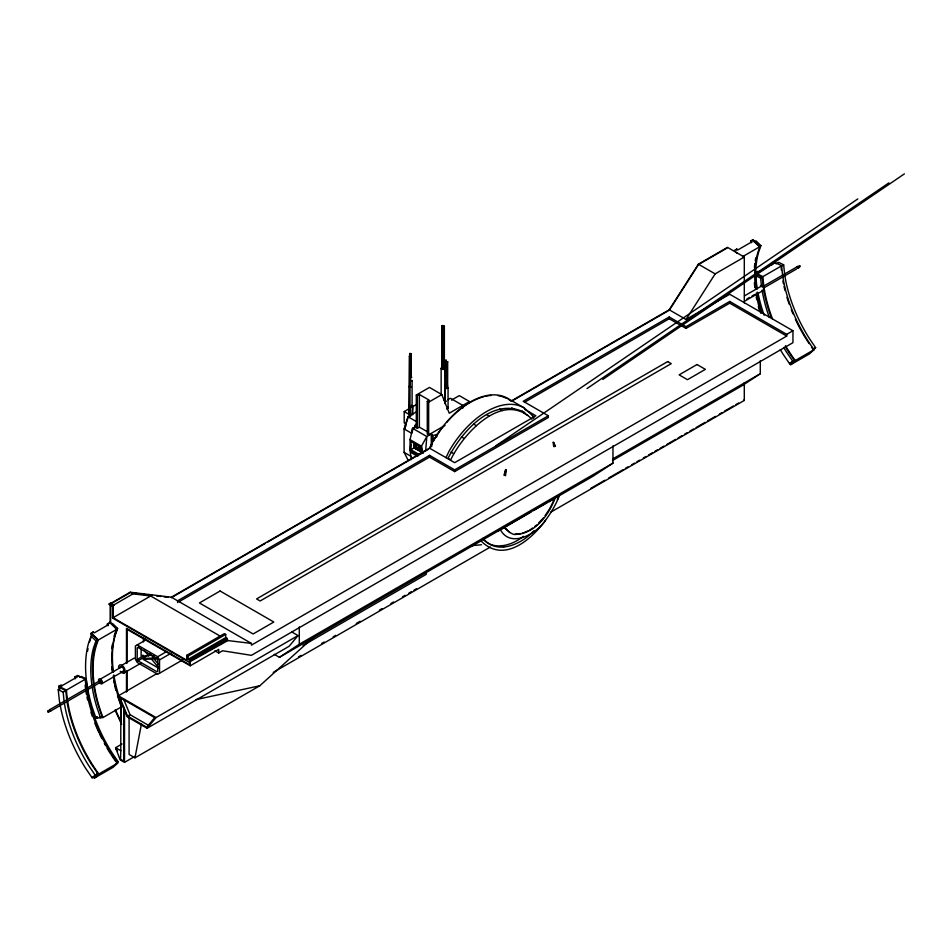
<?xml version="1.0" encoding="UTF-8"?>
<svg xmlns="http://www.w3.org/2000/svg" width="952" height="952" viewBox="0 0 952 952"><rect width="100%" height="100%" fill="white"/><g stroke="black" fill="none" stroke-linecap="round" stroke-linejoin="round"><path stroke-width="1.43" d="M120.797 750.485L120.535 759.279L123.843 761.195L123.843 707.372M412.287 432.565L412.621 428.34L415.964 426.413M425.687 450.629L426.817 436.528L431.268 433.957L432.244 434.528L431.661 446.714M121.13 699.946L120.797 703.671M505.036 475.441L505.667 469.538L503.989 475.155M505.536 475.738L506.166 469.824L504.5 475.441M410.752 444.572L410.062 450.486L411.288 459.649M412.109 432.767L412.621 428.34L426.817 436.528L421.427 446.214L421.427 452.985M110.67 603.259L111.122 602.616L111.586 603.782M111.931 605.508C112.146 607.852 114.145 602.473 113.74 605.174M797.205 267L798.097 266.917M420.701 454.163L420.986 446.904L410.931 441.395L410.931 449.737L419.356 454.604M414.798 427.972L415.155 425.33L416.905 423.366M415.286 445.012L414.12 445.691L418.499 448.213L420.582 447.25L414.441 443.715L414.12 447.88L420.582 451.081L415.679 448.249M129.091 716.82L129.091 754.436L134.97 757.84L141.491 723.722M418.559 455.389L410.062 450.486L410.062 439.657L412.621 428.34M447.678 361.76L445.714 361.76L447.678 361.76L447.642 387.857L446.202 388.202L446 387.309M557.313 499.955L558.598 495.635L498.015 531.097M407.873 459.745L404.1 452.343L404.1 428.924L407.968 416.726L416.738 411.657M436.659 436.944L437.515 434.267L432.874 435.564L431.661 434.862M91.951 634.96L90.987 634.032L91.309 633.08L93.236 631.973L94.2 632.902L108.457 624.679L107.493 623.738L110.123 622.227L117.227 629.082A105.743 61.047 60 0 0 112.729 671.469M93.689 685.071A106.636 61.571 60 0 1 95.129 647.051L97.616 639.934L92.677 635.163L91.035 636.114L88.453 643.504A114.014 65.831 60 0 0 92.189 707.217L95.962 718.117L102.971 717.546L121.785 706.693A105.743 61.047 60 0 1 113.324 675.741M89.488 642.017L92.273 634.02M93.236 631.973L90.987 634.032M97.616 639.934L95.974 640.886L93.474 648.003A106.636 61.571 60 0 0 91.832 684.524M107.493 623.738L107.112 624.821L108.076 625.75M109.754 623.298L110.123 622.227M114.002 636.257L116.096 630.272M117.608 628.439L116.513 629.07L111.444 624.179L112.538 623.548L117.608 628.439L115.097 635.627A106.529 61.511 60 0 0 113.455 672.112M736.408 250.138L736.788 249.055L737.752 249.983L752.009 241.749L751.045 240.82L752.972 239.714L760.065 246.568A105.743 61.047 60 0 0 755.567 288.956M751.675 242.7L750.712 241.772L751.045 240.82M752.972 239.714L750.712 241.772M753.603 241.582L753.936 240.642M760.91 245.616L759.268 246.556L754.329 241.796L755.971 240.844L760.91 245.616L758.423 252.732A106.636 61.571 60 0 0 756.781 289.253M409.657 353.739L410.871 353.549L410.871 356.096L410.098 356.536L409.657 353.739L409.408 386.631L410.895 386.857M409.336 416.94L409.408 356.322L410.49 355.691L411.121 356.06L411.121 377.706M410.717 356.441L410.871 353.549M409.657 356.286L409.812 353.382M410.895 376.754L411.121 356.06M409.931 414.346L409.015 413.822L409.348 385.965M409.015 413.822L409.348 413.097M220.531 636.329L150.666 596L133.006 593.858L113.074 605.365L110.242 603.735L130.174 592.227L171.384 597.213L429.542 448.166L432.72 441.561A74.91 43.245 -60 0 1 507.63 398.364L524.064 407.849L532.834 415.881L533.774 417.976M429.721 448.499L432.446 442.847M445.976 457.662L449.154 451.046A74.91 43.245 -60 0 1 524.064 407.849M524.873 412.609C492.493 395.77 461.208 432.339 448.035 458.293L450.712 459.84C462.839 433.91 502.87 390.153 531.859 419.094M559.383 495.659C549.709 521.898 510.32 570.819 480.974 540.867M116.572 748.153L115.989 749.319L117.608 750.926M410.252 380.383L409.931 381.026L411.776 381.264L411.359 380.193M410.252 405.885L410.669 406.944L412.097 406.123L412.097 380.622M412.204 414.382L412.692 406.028L411.514 405.35M510.76 401.28L669.22 309.793L698.363 264.192L727.506 247.365L744.297 257.052L744.297 302.879M669.22 309.793L686.011 319.491L715.154 273.878L744.297 257.052M545.091 515.556L549.518 509.082L555.278 497.515C549.09 514.639 535.452 533.596 515.639 534.429C509.832 535.964 495.421 517.364 509.736 532.608M156.771 673.647L118.393 695.805L127.151 716.773L147.084 728.28L156.069 717.558L298.059 635.579L291.776 631.961M298.059 635.579L289.075 646.313L147.084 728.28M538.523 523.088L543.616 517.709M533.917 530.776C521.791 544.139 496.694 555.742 483.033 538.308M545.508 520.399C536.404 533.763 510.498 548.971 500.181 529.371M441.716 326.131L442.406 325.477L444.358 326.179L444.358 368.388L443.656 369.031L441.716 368.341L441.716 326.131L442.335 326.81L442.335 369.007M442.335 326.81L444.358 326.179M441.716 368.341L442.406 367.686M66.759 700.053L65.795 690.64L60.868 688.189L58.227 689.712L59.274 699.803A113.812 65.712 60 0 0 85.799 768.562L92.106 777.82L97.747 773.524L91.666 764.587A106.826 61.678 60 0 1 66.961 701.374M94.105 776.475L93.546 776.987L94.331 778.129L113.145 767.276L117.643 763.123A105.743 61.047 60 0 1 85.275 679.216L77.493 675.444L74.946 676.92L75.137 678.836M97.747 773.524L92.106 777.82M94.331 778.129L98.829 773.988L117.643 763.123M116.132 763.587L118.131 761.743L112.05 752.818A106.838 61.69 60 0 1 87.346 689.605M790.422 362.879L789.862 363.39L790.755 364.687L809.569 353.823L814.067 349.682A105.743 61.047 60 0 1 781.699 265.775L773.917 262.002L771.644 263.311L771.834 265.096M780.307 349.658A113.8 65.7 60 0 0 783.282 354.501L789.589 363.747L794.158 360.07L788.077 351.145A106.838 61.69 60 0 1 785.281 346.599M794.158 360.07L789.589 363.747M790.755 364.687L795.253 360.534L814.067 349.682M812.615 350.467L815.626 347.694L809.533 338.757A106.826 61.678 60 0 1 784.829 275.545M134.97 757.84L259.813 685.761L314.731 636.114M529.371 530.335L532.537 528.039M534.643 526.504L536.75 524.968M523.398 536.285C512.795 545.008 494.409 551.053 483.628 539.689M495.813 445.833L857.788 198.932M586.991 388.571L888.882 182.879M602.747 379.467L904.4 173.871M274.259 654.333L279.412 657.308L299.297 644.242L612.969 463.148L612.969 445.833M612.969 463.148L593.072 476.214L548.721 501.823L558.598 495.635M760.291 360.76L760.291 373.743L741.929 385.798L612.422 460.566M410.931 449.737L414.037 447.892L414.037 442.882M445.703 360.118C447.868 359.32 443.37 362.89 446.072 364.045M445.536 364.223L445.714 385.31L446.024 363.938M428.043 432.148L419.38 427.15L417.369 428.305L416.298 427.686L416.298 395.032L429.459 387.428L441.823 394.568L449.237 413.227L469.514 401.53L459.292 395.627L451.498 400.126M416.298 395.032L417.369 395.651L419.38 394.485L429.281 400.209L427.281 401.363L427.281 434.029L428.662 434.826L445.096 425.33M445.845 384.251L444.858 384.81L445.227 385.584L446.559 385.798L447.547 385.227L447.178 384.453M405.814 426.46L405.385 423.569L404.207 422.89L404.207 411.573L409.289 408.634M413.097 406.433L416.916 404.231M427.281 401.363L428.662 402.16L441.823 394.568M410.645 416.036L408.075 417.523L404.659 428.305L405.243 428.638M447.964 399.697L450.427 398.269L462.791 405.409L462.791 408.182M416.56 425.473L415.155 425.33M446.559 409.003L448.416 407.932M109.551 604.734C112.015 601.236 105.113 606.186 111.658 603.52M111.836 603.247L130.067 592.727M727.126 248.02L698.506 264.549L669.351 310.15L569.475 367.817M112.384 606.281L113.954 605.377M736.788 249.055L734.159 250.566L737.205 253.506M113.074 605.365L113.074 617.705L150.666 596M742.512 256.695L760.065 246.568M415.286 447.214L414.12 447.88L414.441 443.715M419.665 447.547L418.499 448.213L418.499 450.415L419.665 449.737M171.277 597.713L265.144 543.521M267.714 542.033L428.436 449.237M511.855 401.078L566.916 369.293M94.105 683.822A105.743 61.047 60 0 1 98.413 639.934L117.227 629.082M178.893 601.807L429.542 457.103L454.663 471.609L548.328 417.523L548.328 415.786L454.663 469.86L429.542 455.353L177.607 600.807L177.607 602.557M214.938 650.799L218.734 652.989L222.578 650.763L251.387 655.333L792.945 342.672L792.945 330.749L786.721 334.342L729.72 301.439L686.011 326.679L669.22 316.98L523.207 401.28L548.328 415.786M524.492 402.279L669.22 318.718L686.011 328.416L729.72 303.176L786.721 336.08L786.721 334.342M758.97 271.951L757.661 271.391L755.103 272.855L756.423 273.426L775.226 262.562M776.094 263.882L778.736 262.359L783.663 264.811L784.638 274.224M757.197 288.575A113.8 65.7 60 0 1 756.757 285.755L755.721 275.675L757.292 274.759L762.207 277.199L763.183 286.611M686.011 319.491L729.72 294.251L792.945 330.749M756.423 273.426L762.885 276.639L781.699 265.775M755.721 275.675L760.624 278.115L762.207 277.199M781.021 266.334L783.663 264.811M60.178 688.665L58.869 688.094L58.679 686.309L60.964 684.988L62.273 685.559M58.679 686.309L60 686.868L78.814 676.015M79.682 677.348L81.265 676.432L86.18 678.871L87.144 688.284M146.239 639.72L135.398 645.968L135.398 659.284L137.231 662.461L157.699 674.278L182.689 659.855M744.488 295.882L762.1 285.719M762.1 286.992L797.8 266.393L798.597 268.048L797.395 267.928M139.48 646.563L137.207 647.884L137.207 659.462L137.981 660.807L156.949 671.755L157.723 671.315L157.723 659.724L156.949 658.391L137.981 647.431M797.8 266.655C802.655 264.692 798.192 268.274 799.644 265.584M60 686.868L66.462 690.081L85.275 679.216M58.227 689.712L63.153 692.163L65.795 690.64M799.644 266.965L797.954 268.095L798.228 267.095M763.385 288.17L796.526 269.023M747.011 298.904L749.521 297.452M752.044 296.001L754.555 294.549M744.595 301.213L763.48 290.324M118.726 668.137A4.558 2.63 60 0 1 121.844 665.246L134.196 658.118M100.448 679.085L121.844 666.733M49.944 709.526C52.8 712.798 47.183 710.442 49.944 709.526L100.448 680.371L101.245 682.025L100.234 682.12M48.195 710.811C50.254 713.167 46.208 711.465 48.195 710.811C52.907 708.99 48.421 712.382 49.944 709.799M137.207 659.462L142.907 656.178L142.907 655.047M48.195 712.179L49.944 711.168M49.944 711.43L100.448 682.275M137.981 660.807L147.405 655.369M141.134 648.169L141.134 656.071L148.679 655.785L150.44 654.774M158.365 668.042L143.347 659.367L145.12 658.356L153.213 658.058L158.829 664.567M101.816 683.691L123.213 671.35M124.117 672.921L140.86 663.258M143.347 659.367L151.451 659.07L153.213 658.058M137.231 644.909L157.699 656.737L166.707 651.537M155.878 657.951L154.117 658.974L157.889 658.832M159.531 673.219L159.531 659.903L171.11 653.227M113.074 617.705L186.747 660.236L186.747 655.333L224.339 633.627L225.707 634.413L225.707 637.602L188.115 659.308L188.115 656.118L225.707 634.413M188.115 659.308L189.484 660.093L227.076 638.387L227.849 640.565L251.387 643.409L251.387 645.158L786.721 336.08M95.962 718.117L97.604 717.165M93.891 686.392A106.636 61.571 60 0 0 98.615 706.646L102.138 716.785L100.495 717.725L96.973 707.586A106.636 61.571 60 0 1 92.249 687.344M127.032 663.199L127.032 629.296L190.257 665.793L218.734 649.359L218.734 652.989M127.568 716.142L146.679 727.185L154.688 717.629L119.762 697.459L127.568 716.142L130.067 714.702L149.19 725.733M612.826 458.876L760.291 373.743M134.744 756.459L124.51 762.362L120.13 759.827L115.597 747.689L122.023 743.988M279.412 657.308L530.966 512.069M533.501 510.605L547.448 502.561M813.865 348.706L815.626 347.694M303.022 645.48L426.222 574.342L426.222 571.521M298.523 656.844L301.082 655.357M321.621 643.504L324.18 642.029M333.164 636.84L335.735 635.353M356.274 623.5L360.118 621.275M379.372 610.161L381.93 608.685M390.915 603.497L393.485 602.009M402.47 596.833L405.04 595.345M408.884 593.12L411.454 591.644M414.013 590.157L416.583 588.681M590.704 488.4L604.841 480.236M608.697 478.011L622.846 469.836M625.416 468.36L627.987 466.873M631.842 464.647L634.413 463.16M636.983 461.672L639.554 460.197M643.409 457.971L645.98 456.484M648.55 454.997L652.406 452.771M654.976 451.284L657.546 449.808M660.117 448.321L663.972 446.095M666.555 444.608L675.551 439.407M678.121 437.932L681.977 435.707M684.548 434.219L687.118 432.732M689.688 431.244L693.544 429.019M696.114 427.531L705.111 422.343M707.681 420.855L715.404 416.405M719.26 414.18L721.83 412.692M724.401 411.204L733.397 406.016M735.967 404.529L738.538 403.041M116.549 762.659L118.131 761.743M273.188 672.421L490.411 547.007M550.72 512.2L744.297 400.435L744.297 382.692M189.484 660.093L189.484 661.128L227.076 640.113M189.484 661.128L190.257 661.581L227.849 640.565M414.239 447.785L415.619 447.19L417.88 448.487M522.005 533.465L528.146 530.859M196.076 699.601L259.813 685.761M404.207 411.573L409.836 414.81L409.836 405.635L409.336 406.611L412.204 407.004M410.098 354.001L410.717 353.906M409.812 355.929L410.871 356.096M409.408 356.322L410.895 356.548M409.634 386.131L410.49 386M409.015 386.69L411.181 387.024M410.931 441.395L420.986 446.904M515.127 534.143L520.839 533.584M471.288 545.734L481.533 544.734M99.877 716.975L102.138 716.785M154.105 655.595L151.344 655.69L149.488 653.488M133.006 593.084L137.421 593.62M140.372 593.977L144.787 594.512M149.202 595.048L152.141 595.393M156.556 595.928L160.971 596.464M163.911 596.821L168.325 597.356M446.94 387.166L447.678 387.714M797.8 266.393L797.002 267.131M100.448 680.371L99.651 681.108M771.644 263.311L772.953 263.882M755.305 274.771L756.614 275.342M74.946 676.92L76.255 677.479M698.363 264.192L715.154 273.878M743.679 400.078L744.297 400.435M524.659 409.3L535.881 415.786L454.663 462.672L429.542 448.166M526.016 414.298L527.801 415.334M511.783 407.837L514.449 409.384M499.645 409.027L502.311 410.574M486.615 414.56L489.292 416.107M443.906 399.888L446.393 401.316M473.584 424.057L476.262 425.603M461.434 436.861L464.112 438.408M407.968 416.726L416.548 421.677M451.01 452.117L453.676 453.664M404.1 428.924L411.454 433.16M410.062 439.657L421.427 446.214L423.152 453.354M414.239 445.929L418.38 448.321L418.38 450.177M414.037 447.892L420.986 451.902M410.693 452.295L417.785 456.401M404.1 452.343L411.454 456.591M501.514 545.555L503.834 546.888M171.384 597.213L251.387 643.409M225.707 637.602L227.076 638.387M130.174 592.227L133.006 593.858M110.789 604.675L112.526 605.686L112.526 618.015L189.71 662.58L189.71 664.853L126.485 628.356L126.485 662.568M186.747 655.333L188.115 656.118M146.667 639.958L143.419 638.09L143.419 641.886M145.12 658.356L142.907 656.178M118.393 695.805L156.069 717.558M115.597 747.689L120.785 750.688L120.797 706.896M522.208 411.074L525.123 413.787M507.63 398.364L509.713 400.304M91.309 633.08L98.413 639.934M91.035 636.114L95.974 640.886M443.727 367.71L444.358 368.388M143.966 650.204L148.679 655.785M151.451 659.07L158.71 667.685M806.891 340.28L809.176 343.636M811.461 346.98L812.984 349.217M792.588 360.987L786.495 352.062A106.838 61.69 60 0 1 783.698 347.504M111.229 754.853L115.787 761.541M95.117 775.047L89.024 766.11A106.826 61.678 60 0 1 64.331 702.897M95.569 775.821L96.354 776.963M157.699 656.737L159.531 659.903M115.656 710.299L121.13 722.187L121.13 706.539M115.049 710.085L121.666 724.448M555.444 446.381L553.671 442.442L554.195 446.762M554.945 446.083L553.16 442.144L553.683 446.464M532.465 415.667L533.418 417.773M123.379 698.685L130.067 714.702M117.501 695.781L121.047 706.003L122.142 705.372L118.595 695.15A106.529 61.511 60 0 1 113.871 674.92M97.009 717.058L97.342 718.022L96.366 717.058M432.874 435.564L433.553 440.954M781.164 267.679L781.437 270.368M760.624 278.115L761.457 286.171M85.156 685.154L85.43 687.844M63.153 692.163L64.129 701.576M729.72 301.439L729.72 303.176M686.011 326.679L686.011 328.416M669.22 316.98L669.22 318.718M454.663 469.86L454.663 471.609M448.059 387.714L448.059 407.611M445.833 360.403L445.833 364.545M445.322 387.714L445.322 403.35M444.81 368.353L444.81 403.636M443.656 326.833L443.656 369.031M441.145 368.353L441.145 394.818M431.268 433.957L431.268 445.81M429.542 455.353L429.542 457.103M428.662 402.16L428.662 434.826M420.558 446.952L420.558 453.902M419.38 394.485L419.38 427.15M417.369 395.651L417.369 428.305M415.619 445.667L415.619 447.19M412.692 406.028L412.692 414.893M410.514 407.289L410.514 416.155M410.038 356.679L410.038 386.988M409.931 387.214L409.931 405.778M299.297 626.928L299.297 644.242M190.257 661.581L190.257 665.793M127.032 670.577L127.032 691.212M126.485 671.493L126.485 692.104M124.51 709.906L124.51 762.362M110.622 603.949L110.622 623.132M110.242 604.341L110.242 623.596M432.981 441.716A74.363 42.935 -60 0 1 443.882 425.782M446.666 422.45A74.363 42.935 -60 0 1 483.794 396.698M485.246 396.341A74.363 42.935 -60 0 1 491.006 395.437M497.932 395.627A74.363 42.935 -60 0 1 506.131 398.174M102.971 717.546A105.743 61.047 60 0 1 94.307 685.297M87.56 651.227A114.906 66.343 60 0 1 88.012 648.514M115.93 690.331A106.529 61.511 60 0 1 114.585 684.904M114.276 683.56A106.529 61.511 60 0 1 113.716 680.882M112.169 671.255A106.529 61.511 60 0 1 111.717 666.817M111.753 648.681A106.529 61.511 60 0 1 112.229 644.802M98.829 773.988A105.743 61.047 60 0 1 67.723 701.636M67.318 698.839A105.743 61.047 60 0 1 66.462 690.081M110.468 753.734A106.838 61.69 60 0 1 106.993 748.034M105.66 745.713A106.838 61.69 60 0 1 104.363 743.381M101.864 738.657A106.838 61.69 60 0 1 99.508 733.885M98.948 732.683A106.838 61.69 60 0 1 94.843 723.139M92.308 716.285A106.838 61.69 60 0 1 90.94 712.167M87.584 699.887A106.838 61.69 60 0 1 86.989 697.197M86.454 694.508A106.838 61.69 60 0 1 85.989 691.842M121.844 665.246A4.558 2.63 60 0 1 124.962 671.731A4.558 2.63 60 0 1 120.226 671.267M119.904 667.852A2.737 1.583 60 0 1 121.677 666.65A2.737 1.583 60 0 1 123.748 669.684A2.737 1.583 60 0 1 122.344 671.422M98.77 681.477A2.737 1.583 60 0 1 100.115 678.931A2.737 1.583 60 0 1 102.352 682.81A2.737 1.583 60 0 1 99.484 682.703M764.158 315.267A113.8 65.7 60 0 1 757.982 292.847M795.253 360.534A105.743 61.047 60 0 1 785.483 345.683M772.596 319.134A105.743 61.047 60 0 1 763.944 286.885M763.742 285.398A105.743 61.047 60 0 1 762.885 276.639M760.434 285.862A2.737 1.583 60 0 1 763.778 287.801A2.737 1.583 60 0 1 762.1 290.181A106.838 61.69 60 0 0 769.311 317.361M771.406 317.825A106.838 61.69 60 0 1 763.599 289.253M760.862 313.315A105.743 61.047 60 0 1 756.162 293.24M759.458 310.53A106.636 61.571 60 0 1 758.339 306.449M756.769 299.69A106.636 61.571 60 0 1 756.233 297.012M754.769 287.218A106.636 61.571 60 0 1 754.377 282.815M754.4 267.452A106.636 61.571 60 0 1 754.817 263.514M755.233 260.753A106.636 61.571 60 0 1 755.769 257.861M806.189 339.15A106.826 61.678 60 0 1 795.384 319.229M792.957 313.803A106.826 61.678 60 0 1 791.279 309.697M789.22 304.212A106.826 61.678 60 0 1 786.935 297.357M785.007 290.515A106.826 61.678 60 0 1 784.008 286.445M783.425 283.744A106.826 61.678 60 0 1 782.889 281.066M761.921 312.315A106.636 61.571 60 0 1 757.185 292.074M444.275 367.603A1.833 1.059 0 0 1 444.156 369.162A1.833 1.059 0 0 1 441.478 368.959A1.833 1.059 0 0 1 442.061 367.436M447.047 386.952A1.368 0.785 0 0 1 447.88 388.107A1.368 0.785 0 0 1 445.726 388.273A1.368 0.785 0 0 1 446.012 387.036M447.88 407.218A1.368 0.785 0 0 1 447.047 408.372M410.479 377.087L410.74 377.861L411.8 377.254L410.479 377.087M410.479 380.514L410.74 381.276L411.8 380.669L410.479 380.514M220.102 591.013L199.408 602.961L253.125 633.972L273.819 622.025L220.102 591.013M667.673 361.582L256.576 598.927L260.158 600.986L671.255 363.64L667.673 361.582M697.019 364.533L679.121 374.862L687.475 379.693L705.372 369.352L697.019 364.533"/></g></svg>
